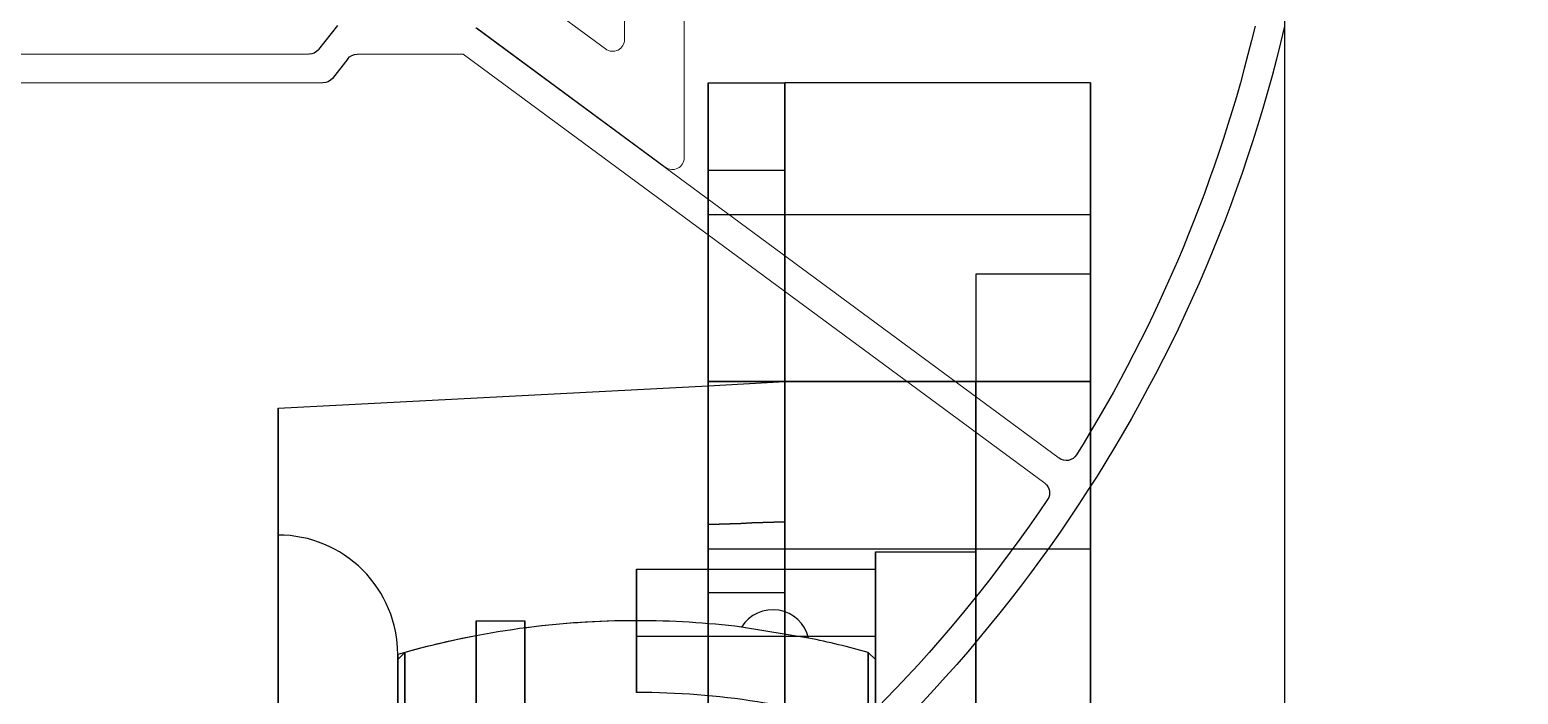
# Model space of a CAD drawing. Header units: millimetres. Extents: x 150937 to 394412, y 327166 to 584759.
# Drawn here: x 196709.7 to 196772, y 390216 to 390243.8 of the extents above; entities that cross this region are included whole.
import ezdxf

# ---------------------------------------------------------------- set-up
doc = ezdxf.new("R2010")
doc.units = ezdxf.units.MM
doc.layers.add('LINE', color=7, linetype='Continuous', lineweight=20, plot=False)
doc.layers.add('MAIN-1', color=7, linetype='Continuous')

# ---------------------------------------------------------------- blocks, each defined once
blk = doc.blocks.new('eeee')
at = {"layer": 'LINE'}
for p, q in [((8638.924, 2796.909), (8631.017, 2791.078)), ((8639.721, 2757.22), (8639.721, 2796.507)), ((8631.839, 2788.578), (8636.424, 2791.959)), ((8637.221, 2791.557), (8637.221, 2727.48))]:
    blk.add_line(p, q, dxfattribs=at)
for centre in [(8639.221, 2796.507), (8636.721, 2791.557)]:
    blk.add_arc(centre, 0.5, 0, 126.40877, dxfattribs=at)
blk = doc.blocks.new('wewwww')
for p, q in [((8483.641, 3597.055), (8482.997, 3597.873)), ((8483.209, 3595.664), (8482.415, 3596.673))]:
    blk.add_line(p, q)
for centre, radius, start, end in [((8462.707, 3581.664), 61.758, 13.1262, 55.05539), ((8462.706, 3581.666), 60.558, 33.96134, 54.38408), ((8512.519, 3615.217), 0.5, 306.40877, 33.96134), ((8513.716, 3613.366), 0.5, 31.85849, 126.40877), ((8462.706, 3581.666), 60.558, 13.3911, 31.85849), ((8482.604, 3597.564), 0.5, 38.19719, 90), ((8482.022, 3596.364), 0.5, 38.19719, 90), ((8484.034, 3597.364), 0.5, 218.19719, 270)]:
    blk.add_arc(centre, radius, start, end)
at = {"layer": 'LINE'}
for p, q in [((8512.815, 3614.814), (8488.476, 3596.864)), ((8513.419, 3613.769), (8489.003, 3595.762)), ((8435.475, 3598.064), (8471.312, 3598.064)), ((8482.604, 3598.064), (8471.312, 3598.064)), ((8424.899, 3596.864), (8471.312, 3596.864)), ((8482.022, 3596.864), (8471.312, 3596.864)), ((8488.476, 3596.864), (8484.034, 3596.864))]:
    blk.add_line(p, q, dxfattribs=at)
blk = doc.blocks.new('C-1 UP RIGHT')
blk.add_line((120.122, 0), (120.122, -321.6))
at = {"layer": 'MAIN-1'}
for p, q in [((96.002, -93.5), (96.002, -114.839)), ((96.002, -114.839), (96.002, -93.5)), ((96.002, -93.5), (96.002, -97.161)), ((96.002, -93.5), (99.202, -93.5)), ((96.002, -93.5), (99.202, -93.5)), ((99.202, -93.5), (99.202, -106)), ((99.202, -97.161), (99.202, -93.5)), ((99.202, -93.5), (99.202, -93.5)), ((99.202, -93.5), (99.202, -97.161)), ((99.202, -106), (99.202, -93.5)), ((112.002, -93.5), (99.202, -93.5)), ((112.002, -93.5), (99.202, -93.5)), ((112.002, -93.5), (112.002, -93.5)), ((112.002, -106), (112.002, -93.5)), ((112.002, -93.5), (112.002, -106)), ((99.202, -97.161), (96.002, -97.161)), ((96.002, -111.981), (96.002, -97.161)), ((96.002, -97.161), (96.002, -111.981)), ((99.202, -97.161), (96.002, -97.161)), ((99.202, -111.858), (99.202, -97.161)), ((99.202, -97.161), (99.202, -111.858)), ((96.002, -99), (96.002, -106)), ((96.002, -99), (96.002, -106)), ((96.002, -99), (112.002, -99)), ((96.002, -99), (112.002, -99)), ((112.002, -106), (112.002, -99)), ((112.002, -106), (112.002, -99)), ((107.202, -101.5), (107.202, -106)), ((112.002, -101.5), (107.202, -101.5)), ((112.002, -101.5), (107.202, -101.5)), ((107.202, -101.5), (107.202, -106)), ((107.202, -101.5), (107.202, -101.5)), ((112.002, -106), (112.002, -101.5)), ((112.002, -101.5), (112.002, -101.5)), ((112.002, -106), (112.002, -101.5)), ((78.002, -107.111), (96.002, -106.168)), ((96.002, -106), (112.002, -106)), ((112.002, -106), (96.002, -106)), ((96.002, -106), (112.002, -106)), ((112.002, -106), (96.002, -106)), ((96.002, -106), (96.002, -113)), ((96.002, -106), (96.002, -113)), ((96.002, -106.168), (99.202, -106)), ((99.202, -106), (99.202, -111.858)), ((99.202, -106), (99.202, -114.839)), ((99.202, -198), (99.202, -106)), ((99.202, -114.839), (99.202, -106)), ((99.202, -106), (99.202, -198)), ((112.002, -106), (99.202, -106)), ((112.002, -106), (99.202, -106)), ((112.002, -106), (107.202, -106)), ((107.202, -106), (107.202, -121)), ((112.002, -106), (107.202, -106)), ((107.202, -121), (107.202, -106)), ((112.002, -198), (112.002, -106)), ((112.002, -106), (112.002, -198)), ((112.002, -121), (112.002, -106)), ((112.002, -106), (112.002, -121)), ((112.002, -113), (112.002, -106)), ((112.002, -113), (112.002, -106)), ((78.002, -152), (78.002, -107.111)), ((78.002, -107.111), (78.002, -152)), ((96.002, -111.981), (96.458, -111.964)), ((96.458, -111.964), (96.002, -111.981)), ((96.002, -129.659), (96.002, -111.981)), ((96.002, -111.981), (96.002, -129.659)), ((96.458, -111.964), (96.915, -111.946)), ((96.915, -111.946), (96.458, -111.964)), ((96.915, -111.946), (97.372, -111.929)), ((97.372, -111.929), (96.915, -111.946)), ((97.372, -111.929), (97.829, -111.911)), ((97.829, -111.911), (97.372, -111.929)), ((97.829, -111.911), (98.286, -111.893)), ((98.286, -111.893), (97.829, -111.911)), ((98.286, -111.893), (98.744, -111.876)), ((98.744, -111.876), (98.286, -111.893)), ((98.744, -111.876), (99.202, -111.858)), ((99.202, -111.858), (98.744, -111.876)), ((78.002, -191.583), (78.002, -112.417)), ((78.002, -112.417), (78.002, -191.583)), ((96.002, -113), (112.002, -113)), ((96.002, -113), (112.002, -113)), ((103.002, -152), (103.002, -113.12)), ((103.002, -113.12), (103.002, -152)), ((103.002, -113.12), (107.202, -113.12)), ((107.202, -152), (107.202, -113.12)), ((93.002, -116.661), (93.002, -113.84)), ((93.002, -113.84), (93.002, -116.661)), ((93.002, -113.84), (103.002, -113.84)), ((103.002, -116.661), (103.002, -113.84)), ((99.202, -114.839), (96.002, -114.839)), ((96.002, -114.839), (96.002, -129.659)), ((96.002, -129.659), (96.002, -114.839)), ((99.202, -114.839), (96.002, -114.839)), ((99.202, -114.839), (99.202, -129.536)), ((99.202, -129.536), (99.202, -114.839)), ((86.282, -152), (86.282, -116)), ((86.282, -116), (86.282, -149.608)), ((86.282, -116), (88.322, -116)), ((88.322, -152), (88.322, -116)), ((88.322, -116), (88.322, -149.608)), ((88.322, -116.305), (88.322, -149.608)), ((88.322, -148.501), (88.322, -116.305)), ((93.002, -116), (93.002, -119.005)), ((93.002, -119.005), (93.002, -116)), ((100.199, -116.727), (97.395, -116.269)), ((100.199, -116.727), (97.395, -116.269)), ((86.282, -116.633), (86.282, -149.608)), ((86.282, -148.533), (86.282, -116.633)), ((93.002, -119.005), (93.002, -116.661)), ((103.002, -116.661), (93.002, -116.661)), ((93.002, -116.661), (93.002, -119.005)), ((103.002, -116.661), (93.002, -116.661)), ((103.002, -116.661), (103.002, -120.557)), ((103.002, -120.557), (103.002, -116.661)), ((83.302, -117.331), (83.002, -117.631)), ((83.002, -117.417), (83.002, -186.583)), ((83.002, -117.631), (83.002, -117.417)), ((83.002, -186.369), (83.002, -117.631)), ((83.002, -152), (83.002, -117.631)), ((83.002, -117.631), (83.002, -152)), ((83.302, -152), (83.302, -117.331)), ((83.302, -117.331), (83.302, -152)), ((102.702, -152), (102.702, -117.331)), ((102.702, -117.331), (102.702, -152)), ((102.702, -117.331), (103.002, -117.631)), ((103.002, -152), (103.002, -117.631)), ((103.002, -117.631), (103.002, -152))]:
    blk.add_line(p, q, dxfattribs=at)
for centre, radius, start, end in [((78.002, -117.417), 5, 359.99998, 90.00002), ((98.702, -117.08), 1.538, 13.27197, 148.18675), ((93.002, -152), 36, 90.00002, 105.63122), ((93.002, -152), 36, 90.00002, 97.46961), ((93.002, -152), 36, 82.99143, 90.00002), ((93.002, -152), 36, 100.75833, 106.12763), ((93.002, -152), 36, 74.36881, 78.4673), ((93.002, -152), 32.995, 72.35727, 90.00002), ((93.002, -152), 32.995, 72.35727, 90.00002)]:
    blk.add_arc(centre, radius, start, end, dxfattribs=at)
at = {"xscale": -1, "rotation": 180}
for name, p in [('eeee', (-8544.721, 2699.88)), ('wewwww', (-8402.729, 3504.564))]:
    blk.add_blockref(name, p, dxfattribs=at)
blk = doc.blocks.new('arrow_C')
blk.add_circle((0, 0), 394.36)

msp = doc.modelspace()

# ---------------------------------------------------------------- block references
for name, p in [('arrow_C', (196759.115, 390235.079)), ('C-1 UP RIGHT', (196642.115, 390335.079))]:
    msp.add_blockref(name, p)

doc.saveas('drawing.dxf')
